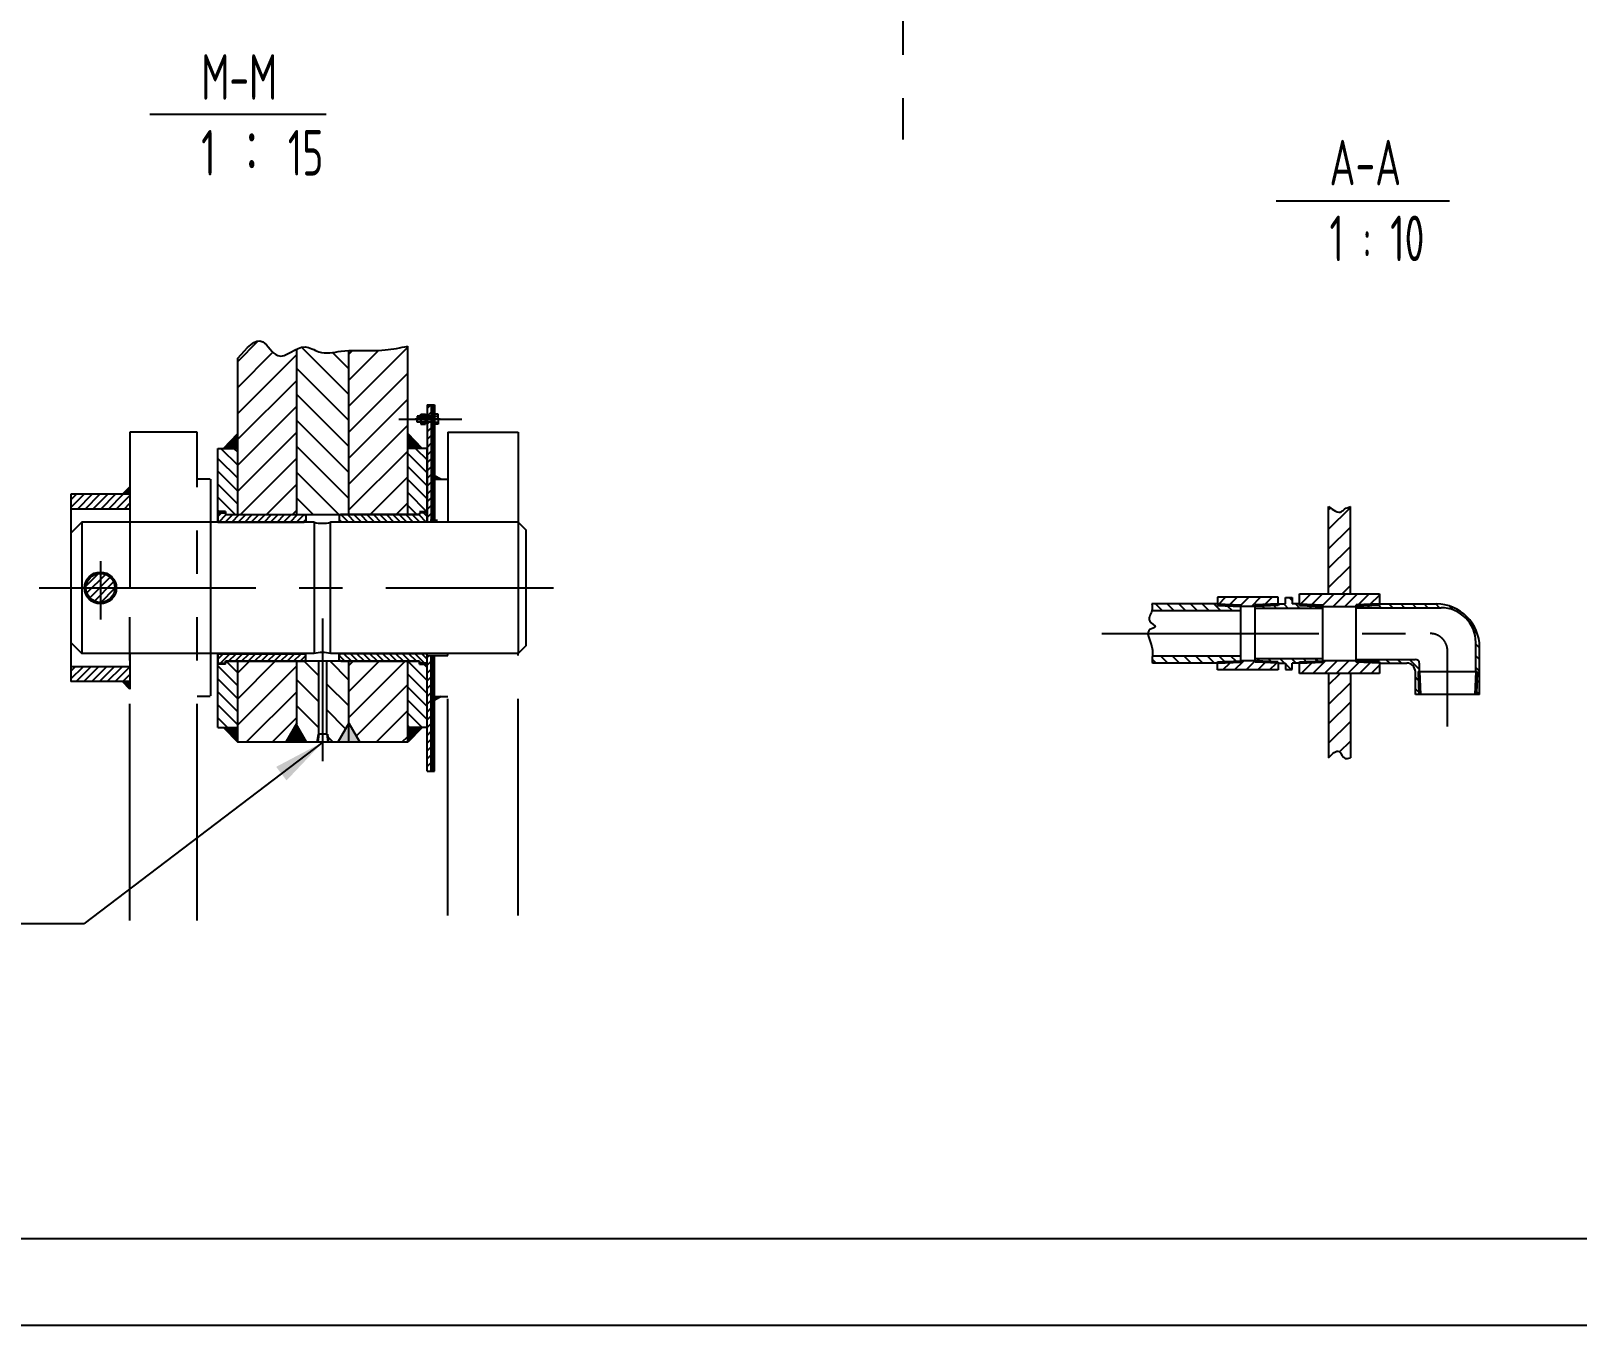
# Model space of a CAD drawing. Header units: millimetres. Extents: x -44903 to -2851, y -697 to 17820.
# Drawn here: x -36750 to -31400, y 0 to 4479 of the extents above; entities that cross this region are included whole.
import ezdxf

# ---------------------------------------------------------------- set-up
doc = ezdxf.new("R2010")
doc.units = ezdxf.units.MM
doc.header["$LTSCALE"] = 600
for name, pattern in [('F', [0.75, 0.5, -0.25]), ('G', [2, 1.25, -0.25, 0.25, -0.25]), ('K', [2.5, 1.25, -0.25, 0.25, -0.25, 0.25, -0.25])]:
    doc.linetypes.add(name, pattern=pattern)
for name, color, linetype in [('01', 7, 'Continuous'), ('02', 1, 'Continuous'), ('04', 2, 'F'), ('05', 142, 'G'), ('07', 6, 'K'), ('10', 1, 'Continuous'), ('11', 3, 'Continuous')]:
    doc.layers.add(name, color=color, linetype=linetype)
doc.styles.get("Standard").update_dxf_attribs({"font": 'isocp', "width": 0.707, "bigfont": 'intecad.shx'})
doc.dimstyles.new('INTE', dxfattribs={"dimscale": 60, "dimtxt": 3.5, "dimasz": 3, "dimexe": 3, "dimexo": 0, "dimgap": 1, "dimtad": 1, "dimdec": 3, "dimdsep": 46, "dimtxsty": 'Standard', "dimcen": 0, "dimclrd": 1, "dimclre": 1, "dimclrt": 3, "dimaunit": 1, "dimadec": 0, "dimazin": 0, "dimtfac": 1, "dimtdec": 3, "dimtmove": 0, "dimatfit": 0, "dimfxl": 1, "dimarcsym": 0})
pattern_1 = [(135, (-41356.87, -1291.04), (-20.20558, -20.20558), [])]
pattern_2 = [(45, (-41356.87, -1291.04), (-20.20558, 20.20558), [])]
pattern_3 = [(45, (-37173.2, 543.227), (-13.47038, 13.47038), [])]
pattern_4 = [(135, (-48157.395, -2142.77), (-44.90128, -44.90128), [])]
pattern_5 = [(135, (-48157.395, -2142.77), (-22.45064, -22.45064), [])]
pattern_6 = [(45, (-48157.395, -2142.77), (-44.90128, 44.90128), [])]

# ---------------------------------------------------------------- blocks, each defined once
blk = doc.blocks.new('*U106')
at = {"layer": '01'}
for p, q in [((-6.4, 0), (-6.4, 8.8)), ((-6.4, 8.8), (0, 8.8)), ((0, 5), (-6.4, 5)), ((-6.4, 0), (-6.4, -8.8)), ((0, 8.8), (0, 0)), ((0, 5), (30, 5)), ((0, -8.8), (0, 0)), ((4.5, 5), (4.5, 0)), ((4.5, -5), (4.5, 0)), ((30, 5), (30, 0)), ((30, -5), (30, 0)), ((0, -5), (-6.4, -5)), ((-6.4, -8.8), (0, -8.8)), ((0, -5), (30, -5))]:
    blk.add_line(p, q, dxfattribs=at)
at = {"layer": '02'}
for p, q in [((30, 4), (4.5, 4)), ((30, -4), (4.5, -4))]:
    blk.add_line(p, q, dxfattribs=at)
at = {"layer": '05'}
blk.add_line((-9.5, 0), (33.5, 0), dxfattribs=at)
blk = doc.blocks.new('*U105')
at = {"layer": '01'}
for p, q in [((-8.4, 0), (-8.4, 8.9)), ((-8.4, 8.9), (0, 8.9)), ((-8.4, 5), (0, 5)), ((0, 8.9), (0, 0)), ((0, -8.9), (0, 0)), ((-8.4, 0), (-8.4, -8.9)), ((-8.4, -5), (0, -5)), ((-8.4, -8.9), (0, -8.9))]:
    blk.add_line(p, q, dxfattribs=at)
at = {"layer": '05'}
blk.add_line((-9.5, 0), (1.1, 0), dxfattribs=at)
blk = doc.blocks.new('*U104')
at = {"layer": '01'}
for p, q in [((-7.7, 2.6), (-7.7, 0)), ((0, 2.6), (-7.7, 2.6)), ((-7.7, 0), (0, 0)), ((0, 0), (-1.5, 2.6)), ((0, 2.6), (1.5, 0)), ((0, 2.6), (7.7, 2.6)), ((7.7, 0), (0, 0)), ((7.7, 2.6), (7.7, 0))]:
    blk.add_line(p, q, dxfattribs=at)
at = {"layer": '05'}
blk.add_line((0, 4.7), (0, -2.1), dxfattribs=at)
blk = doc.blocks.new('*U215')
at = {"layer": '01'}
blk.add_lwpolyline([(25, 5), (415, 5)], dxfattribs=at)
at = {"layer": '02'}
blk.add_lwpolyline([(0, 0), (420, 0)], dxfattribs=at)

msp = doc.modelspace()

# ---------------------------------------------------------------- hatches: boundary and pattern name
at = {"layer": '01', "linetype": 'Continuous'}
for points in [[(-36083.9335, 3034.5315), (-36047.659, 3071.5315), (-36033.9335, 3071.5315), (-36033.9335, 3034.5315)], [(-36033.9335, 3085.5315), (-36033.9335, 3071.5315), (-36047.659, 3071.5315)]]:
    msp.add_hatch(color=7, dxfattribs=at).paths.add_polyline_path(points)
at = {"layer": '01'}
for points in [[(-35395.9335, 3034.5315), (-35445.9335, 3085.5315), (-35445.9335, 3034.5315)], [(-36083.9335, 2068.5315), (-36033.9335, 2017.5315), (-36033.9335, 2068.5315)], [(-35829.9335, 2017.5315), (-35829.9335, 2083.3494), (-35867.9335, 2017.5315)], [(-35829.9335, 2083.3494), (-35829.9335, 2017.5315), (-35791.9335, 2017.5315)], [(-35395.9335, 2068.5315), (-35445.9335, 2068.5315), (-35445.9335, 2017.5315)]]:
    msp.add_hatch(color=256, dxfattribs=at).paths.add_polyline_path(points)
h = msp.add_hatch(color=256, dxfattribs=at)
h.paths.add_polyline_path([(-35649.9335, 2017.5315), (-35687.9974, 2017.5315), (-35649.9655, 2083.4048), (-35649.9335, 2083.3494)])
h.paths.add_polyline_path([(-35611.9335, 2017.5315), (-35649.9335, 2017.5315), (-35649.9335, 2083.3494)])
at = {"layer": '02'}
h = msp.add_hatch(dxfattribs=at)
h.set_pattern_fill('LINE', color=256, scale=20, angle=45, style=0)
h.set_pattern_definition(pattern_6)
edge = h.paths.add_edge_path()
edge.add_spline(control_points=[(-35829.9335, 3378.4099), (-35853.0465, 3367.403), (-35899.8734, 3330.2475), (-35952.4738, 3441.0621), (-36003.6501, 3381.759), (-36033.9335, 3346.6666)], knot_values=[0, 0, 0, 0, 69.781942637, 140.935718104, 244.070377593, 244.070377593, 244.070377593, 244.070377593], degree=3, periodic=0)
edge.add_line((-36033.9335, 3346.6666), (-36033.9335, 2805.5315))
edge.add_line((-36033.9335, 2805.5315), (-35829.9335, 2805.5315))
edge.add_line((-35829.9335, 2805.5315), (-35829.9335, 3378.4099))
h.paths.add_polyline_path([(-36033.9335, 2297.5315), (-36033.9335, 2017.5315), (-35867.9335, 2017.5315), (-35829.9335, 2083.3494), (-35829.9335, 2297.5315)])
at = {"layer": '02', "linetype": 'Continuous'}
h = msp.add_hatch(dxfattribs=at)
h.set_pattern_fill('LINE', color=1, scale=20, angle=135, style=0)
h.set_pattern_definition(pattern_4)
edge = h.paths.add_edge_path()
edge.add_spline(control_points=[(-35649.9335, 3372.8959), (-35658.8373, 3372.4964), (-35693.4588, 3369.8527), (-35746.5053, 3356.1868), (-35793.7611, 3392.112), (-35820.3044, 3382.9954), (-35829.9335, 3378.4099)], knot_values=[244.070377593, 244.070377593, 244.070377593, 244.070377593, 270.71495332, 347.26019102, 398.43191119, 427.503664315, 427.503664315, 427.503664315, 427.503664315], degree=3, periodic=0)
edge.add_line((-35829.9335, 3378.4099), (-35829.9335, 2805.5315))
edge.add_line((-35829.9335, 2805.5315), (-35649.9335, 2805.5315))
edge.add_line((-35649.9335, 2805.5315), (-35649.9335, 3372.8959))
at = {"layer": '02'}
h = msp.add_hatch(dxfattribs=at)
h.set_pattern_fill('LINE', color=256, scale=20, angle=45, style=0)
h.set_pattern_definition(pattern_6)
h.paths.add_polyline_path([(-35649.9335, 2083.3494), (-35611.9335, 2017.5315), (-35445.9335, 2017.5315), (-35445.9335, 2297.5315), (-35649.9335, 2297.5315)])
edge = h.paths.add_edge_path()
edge.add_line((-35649.9335, 2805.5315), (-35445.9335, 2805.5315))
edge.add_line((-35445.9335, 2805.5315), (-35445.9335, 3388.176))
edge.add_spline(control_points=[(-35445.9335, 3388.176), (-35471.7523, 3382.9073), (-35513.3241, 3374.424), (-35582.0055, 3372.017), (-35623.7641, 3374.0701), (-35649.9335, 3372.8959)], knot_values=[427.503664315, 427.503664315, 427.503664315, 427.503664315, 506.41110621, 554.555159663, 632.866789079, 632.866789079, 632.866789079, 632.866789079], degree=3, periodic=0)
edge.add_line((-35649.9335, 3372.8959), (-35649.9335, 2805.5315))
h = msp.add_hatch(dxfattribs=at)
h.set_pattern_fill('LINE', color=256, scale=10, angle=135, style=0)
h.set_pattern_definition(pattern_5)
h.paths.add_polyline_path([(-36033.9335, 2297.5315), (-36076.9335, 2297.5315), (-36102.9335, 2287.5315), (-36102.9335, 2068.5315), (-36033.9335, 2068.5315)])
h.paths.add_polyline_path([(-36033.9335, 3034.5315), (-36102.9335, 3034.5315), (-36102.9335, 2815.5315), (-36076.9335, 2805.5315), (-36033.9335, 2805.5315)])
h = msp.add_hatch(dxfattribs=at)
h.set_pattern_fill('LINE', color=256, scale=10, angle=135, style=0)
h.set_pattern_definition(pattern_5)
h.paths.add_polyline_path([(-35378.9335, 3034.5315), (-35445.9335, 3034.5315), (-35445.9335, 2805.5315), (-35404.9335, 2805.5315), (-35378.9335, 2815.5315)])
h.paths.add_polyline_path([(-35445.9335, 2068.5315), (-35378.9335, 2068.5315), (-35378.9335, 2287.5315), (-35404.9335, 2297.5315), (-35445.9335, 2297.5315)])
at = {"layer": '02', "linetype": 'Continuous'}
h = msp.add_hatch(dxfattribs=at)
h.set_pattern_fill('LINE', color=1, scale=5, angle=45, style=0)
h.set_pattern_definition([(45, (-42301.264, 215.327), (-11.22532, 11.22532), [])])
h.paths.add_polyline_path([(-35804.9335, 2779.5315, 0.414213562), (-35798.9335, 2785.5315), (-35798.9335, 2802.0674), (-35804.9335, 2805.5315), (-36076.9335, 2805.5315), (-36076.9335, 2811.5315), (-36102.9335, 2811.5315), (-36102.9335, 2779.5315)])
h.paths.add_polyline_path([(-35804.9335, 2297.5315), (-35798.9335, 2300.9956), (-35798.9335, 2317.5315, 0.414213562), (-35804.9335, 2323.5315), (-36102.9335, 2323.5315), (-36102.9335, 2291.5315), (-36076.9335, 2291.5315), (-36076.9335, 2297.5315)])
h.paths.add_polyline_path([(-35913.0529, 2779.5212), (-35856.1616, 2779.5212), (-35856.1616, 2853.3673), (-35913.0529, 2853.3673)], flags=9)
h = msp.add_hatch(dxfattribs=at)
h.set_pattern_fill('LINE', color=1, scale=5, angle=45, style=0)
h.set_pattern_definition([(135, (-29180.603, 215.327), (11.22532, 11.22532), [])])
edge = h.paths.add_edge_path()
edge.add_ellipse((-35676.9335, 2785.5315), major_axis=(4.2426, 4.2426), ratio=1, start_angle=135, end_angle=225, ccw=False)
edge.add_line((-35682.9335, 2785.5315), (-35682.9335, 2802.0674))
edge.add_line((-35682.9335, 2802.0674), (-35676.9335, 2805.5315))
edge.add_line((-35676.9335, 2805.5315), (-35404.9335, 2805.5315))
edge.add_line((-35404.9335, 2805.5315), (-35404.9335, 2811.5315))
edge.add_line((-35404.9335, 2811.5315), (-35378.9335, 2811.5315))
edge.add_line((-35378.9335, 2811.5315), (-35378.9335, 2779.5315))
edge.add_line((-35378.9335, 2779.5315), (-35676.9335, 2779.5315))
edge = h.paths.add_edge_path()
edge.add_line((-35676.9335, 2297.5315), (-35682.9335, 2300.9956))
edge.add_line((-35682.9335, 2300.9956), (-35682.9335, 2317.5315))
edge.add_ellipse((-35676.9335, 2317.5315), major_axis=(-4.2426, 4.2426), ratio=1, start_angle=-45, end_angle=45, ccw=False)
edge.add_line((-35676.9335, 2323.5315), (-35378.9335, 2323.5315))
edge.add_line((-35378.9335, 2323.5315), (-35378.9335, 2291.5315))
edge.add_line((-35378.9335, 2291.5315), (-35404.9335, 2291.5315))
edge.add_line((-35404.9335, 2291.5315), (-35404.9335, 2297.5315))
edge.add_line((-35404.9335, 2297.5315), (-35676.9335, 2297.5315))
h.paths.add_polyline_path([(-35568.8141, 2779.5212), (-35625.7054, 2779.5212), (-35625.7054, 2853.3673), (-35568.8141, 2853.3673)], flags=9)
at = {"layer": '02'}
h = msp.add_hatch(dxfattribs=at)
h.set_pattern_fill('LINE', color=256, scale=15, angle=45, style=0)
h.set_pattern_definition([(45, (-74595.273, -4019.683), (-33.67596, 33.67596), [])])
edge = h.paths.add_edge_path()
edge.add_spline(control_points=[(-32184.3169, 2832.7563), (-32191.4111, 2830.6207), (-32202.6415, 2827.24), (-32222.9276, 2805.4584), (-32243.2794, 2820.7256), (-32259.3169, 2832.7563)], knot_values=[0, 0, 0, 0, 22.021080132, 34.860224449, 82.587385849, 82.587385849, 82.587385849, 82.587385849], degree=3, periodic=0)
edge.add_line((-32259.3169, 2832.7563), (-32259.3169, 2531.564))
edge.add_line((-32259.3169, 2531.564), (-32184.3169, 2531.564))
edge.add_line((-32184.3169, 2531.564), (-32184.3169, 2832.7563))
edge = h.paths.add_edge_path()
edge.add_line((-32184.3169, 2255.564), (-32259.3169, 2255.564))
edge.add_line((-32259.3169, 2255.564), (-32259.3169, 1963.6238))
edge.add_spline(control_points=[(-32259.3169, 1963.6238), (-32246.0487, 1977.4425), (-32222.7272, 2001.7315), (-32208.3738, 1956.0085), (-32190.6946, 1961.6049), (-32184.3169, 1963.6238)], knot_values=[0, 0, 0, 0, 42.023258342, 73.86413095, 91.833104674, 91.833104674, 91.833104674, 91.833104674], degree=3, periodic=0)
edge.add_line((-32184.3169, 1963.6238), (-32184.3169, 2255.564))
at = {"layer": '02', "linetype": 'Continuous'}
h = msp.add_hatch(dxfattribs=at)
h.set_pattern_fill('LINE', color=1, scale=9, angle=45, style=0)
h.set_pattern_definition(pattern_2)
h.paths.add_polyline_path([(-32563.5169, 2493.1721), (-32563.5169, 2487.754), (-32513.7169, 2487.754), (-32513.7169, 2493.1721), (-32433.6169, 2495.8812), (-32433.6169, 2519.675), (-32643.6169, 2519.675), (-32643.6169, 2495.8812)])
h.paths.add_polyline_path([(-32433.6169, 2291.2468), (-32513.7169, 2293.9558), (-32513.7169, 2299.3739), (-32563.5169, 2299.3739), (-32563.5169, 2293.9558), (-32643.6169, 2291.2468), (-32643.6169, 2267.453), (-32433.6169, 2267.453)])
h = msp.add_hatch(dxfattribs=at)
h.set_pattern_fill('LINE', color=1, scale=9, angle=135, style=0)
h.set_pattern_definition(pattern_1)
h.paths.add_polyline_path([(-32279.7169, 2480.6607), (-32279.7169, 2487.754), (-32359.8169, 2491.064), (-32359.8169, 2495.8812), (-32386.119, 2495.8812), (-32386.119, 2518.2411), (-32409.1846, 2518.2411), (-32409.1846, 2495.8812), (-32433.6169, 2495.8812), (-32433.4181, 2491.0722), (-32513.7169, 2487.754), (-32513.7169, 2480.6607)])
h.paths.add_polyline_path([(-32409.1846, 2291.2468), (-32409.1846, 2268.8868), (-32386.119, 2268.8868), (-32386.119, 2291.2468), (-32359.8169, 2291.2468), (-32359.8169, 2296.064), (-32279.7169, 2299.3739), (-32279.7169, 2306.4672), (-32513.7169, 2306.4672), (-32513.7169, 2299.3739), (-32433.4181, 2296.0557), (-32433.6169, 2291.2468)])
h = msp.add_hatch(dxfattribs=at)
h.set_pattern_fill('LINE', color=1, scale=9, angle=45, style=0)
h.set_pattern_definition(pattern_2)
h.paths.add_polyline_path([(-32359.8169, 2531.564), (-32359.8169, 2495.8812), (-32279.7169, 2493.1721), (-32279.7169, 2487.754), (-32163.9169, 2487.754), (-32163.9169, 2493.1721), (-32083.8169, 2495.8812), (-32083.8169, 2531.564)])
h.paths.add_polyline_path([(-32163.9169, 2293.9558), (-32163.9169, 2299.3739), (-32279.7169, 2299.3739), (-32279.7169, 2293.9558), (-32359.8169, 2291.2468), (-32359.8169, 2255.564), (-32083.8169, 2255.564), (-32083.8169, 2291.2468)])
h = msp.add_hatch(dxfattribs=at)
h.set_pattern_fill('LINE', color=1, scale=9, angle=135, style=0)
h.set_pattern_definition(pattern_1)
edge = h.paths.add_edge_path()
edge.add_spline(control_points=[(-32869.2088, 2315.2468), (-32869.6084, 2310.7676), (-32870.6802, 2302.6682), (-32869.6529, 2294.6941), (-32869.2088, 2291.2468)], knot_values=[66.920278432, 66.920278432, 66.920278432, 66.920278432, 71.475915565, 74.945247088, 74.945247088, 74.945247088, 74.945247088], degree=3, periodic=0)
edge.add_line((-32869.2088, 2291.2468), (-32643.6169, 2291.2468))
edge.add_line((-32643.6169, 2291.2468), (-32643.6169, 2296.064))
edge.add_line((-32643.6169, 2296.064), (-32563.5169, 2299.3739))
edge.add_line((-32563.5169, 2299.3739), (-32563.5169, 2315.2468))
edge.add_line((-32563.5169, 2315.2468), (-32869.2088, 2315.2468))
edge = h.paths.add_edge_path()
edge.add_line((-32563.5169, 2471.8812), (-32563.5169, 2487.754))
edge.add_line((-32563.5169, 2487.754), (-32643.6169, 2491.064))
edge.add_line((-32643.6169, 2491.064), (-32643.6169, 2495.8812))
edge.add_line((-32643.6169, 2495.8812), (-32870.8649, 2495.8812))
edge.add_spline(control_points=[(-32870.8649, 2495.8812), (-32869.7421, 2487.9209), (-32868.6193, 2479.9606), (-32870.8649, 2471.8812)], knot_values=[0, 0, 0, 0, 8, 8, 8, 8], degree=3, periodic=0)
edge.add_line((-32870.8649, 2471.8812), (-32563.5169, 2471.8812))
h = msp.add_hatch(dxfattribs=at)
h.set_pattern_fill('LINE', color=1, scale=9, angle=135, style=0)
h.set_pattern_definition(pattern_1)
h.paths.add_polyline_path([(-32083.8169, 2495.8812), (-32083.8169, 2491.064), (-32163.9169, 2487.754), (-32163.9169, 2482.8533), (-31870.2785, 2482.8533, -0.340290201), (-31754.2748, 2393.564), (-31744.7772, 2393.564, 0.322340405), (-31886.9966, 2495.8812)])
h.paths.add_polyline_path([(-31750.2785, 2262.6886), (-31745.4613, 2262.6886), (-31748.1704, 2182.5886), (-31736.9966, 2182.5886), (-31736.9966, 2345.8812, 0.081051361), (-31744.7772, 2393.564), (-31754.2748, 2393.564, -0.064790902), (-31750.2785, 2362.8533)])
h.paths.add_polyline_path([(-31959.364, 2261.2468), (-31959.364, 2182.5886), (-31947.3867, 2182.5886), (-31950.0957, 2262.6886), (-31945.2785, 2262.6886), (-31945.2785, 2289.2747, 0.414213562), (-31960.2785, 2304.2747), (-32163.9169, 2304.2747), (-32163.9169, 2299.3739), (-32083.8169, 2296.064), (-32083.8169, 2291.2468), (-31989.364, 2291.2468, -0.414213562)])
h = msp.add_hatch(dxfattribs=at)
h.set_pattern_fill('LINE', color=1, scale=20, angle=135, style=0)
h.set_pattern_definition(pattern_4)
h.paths.add_polyline_path([(-35649.9335, 2297.5315), (-35725.9335, 2297.5315), (-35725.9335, 2045.5315), (-35723.7295, 2045.5315), (-35719.7352, 2017.5315), (-35687.9974, 2017.5315), (-35649.9335, 2083.4602)])
h.paths.add_polyline_path([(-35753.9335, 2297.5315), (-35829.9335, 2297.5315), (-35829.9335, 2017.5315), (-35760.1318, 2017.5315), (-35756.1375, 2045.5315), (-35753.9335, 2045.5315)])
h.paths.add_polyline_path([(-35753.9335, 2045.5315), (-35756.1375, 2045.5315), (-35760.1318, 2017.5315), (-35757.6169, 2017.5315)])
h.paths.add_polyline_path([(-35723.7295, 2045.5315), (-35725.9335, 2045.5315), (-35722.2501, 2017.5315), (-35719.7352, 2017.5315)])
at = {"layer": '05'}
for points in [[(-36407.3335, 2901.5315), (-36433.3335, 2875.5315), (-36407.3335, 2875.5315)], [(-36407.3335, 2227.5315), (-36433.3335, 2227.5315), (-36407.3335, 2201.5315)]]:
    msp.add_hatch(color=256, dxfattribs=at).paths.add_polyline_path(points)
at = {"layer": '10'}
h = msp.add_hatch(dxfattribs=at)
h.set_pattern_fill('ANSI31', color=256, scale=6, style=0)
h.set_pattern_definition(pattern_3)
h.paths.add_polyline_path([(-35378.9335, 3145.5315), (-35364.9335, 3145.5315), (-35364.9335, 3185.5315), (-35378.9335, 3185.5315)])
h.paths.add_polyline_path([(-35364.9335, 3125.5315), (-35378.9335, 3125.5315), (-35378.9335, 3115.5315), (-35378.9335, 2785.5315), (-35364.9335, 2785.5315)])
for points in [[(-35352.9335, 2927.5499), (-35352.9335, 2939.7456), (-35331.7823, 2927.5499)], [(-35352.9335, 2175.5131), (-35352.9335, 2163.3175), (-35331.7823, 2175.5131)]]:
    msp.add_hatch(color=256, dxfattribs=at).paths.add_polyline_path(points)
h = msp.add_hatch(dxfattribs=at)
h.set_pattern_fill('ANSI31', color=256, scale=6, style=0)
h.set_pattern_definition(pattern_3)
h.paths.add_polyline_path([(-36407.3335, 2824.5315), (-36407.3335, 2875.5315), (-36611.3335, 2875.5315), (-36611.3335, 2824.5315)])
h.paths.add_polyline_path([(-36611.3335, 2278.5315), (-36611.3335, 2227.5315), (-36407.3335, 2227.5315), (-36407.3335, 2278.5315)])
h = msp.add_hatch(dxfattribs=at)
h.set_pattern_fill('ANSI31', color=256, scale=6, style=0)
h.set_pattern_definition(pattern_3)
h.paths.add_polyline_path([(-36509.3335, 2601.5315, 0.414213562), (-36559.3335, 2551.5315), (-36509.3335, 2551.5315)])
h.paths.add_polyline_path([(-36459.3335, 2551.5315, 0.414213562), (-36509.3335, 2601.5315), (-36509.3335, 2551.5315)])
h.paths.add_polyline_path([(-36459.3335, 2551.5315), (-36509.3335, 2551.5315), (-36509.3335, 2501.5315, 0.414213562)])
h.paths.add_polyline_path([(-36509.3335, 2551.5315), (-36559.3335, 2551.5315, 0.414213562), (-36509.3335, 2501.5315)])
h = msp.add_hatch(dxfattribs=at)
h.set_pattern_fill('ANSI31', color=256, scale=6, style=0)
h.set_pattern_definition(pattern_3)
h.paths.add_polyline_path([(-35364.9335, 2317.5315), (-35378.9335, 2317.5315), (-35378.9335, 1917.5315), (-35364.9335, 1917.5315)])

# ---------------------------------------------------------------- linework, layer by layer
for p, q in [((-35378.9335, 3185.5315), (-35378.9335, 2785.5315)), ((-35378.9335, 3185.5315), (-35352.9335, 3185.5315)), ((-35364.9335, 3185.5315), (-35364.9335, 2785.5315)), ((-35358.9335, 3185.5315), (-35358.9335, 2785.5315)), ((-35355.9335, 3185.5315), (-35355.9335, 2785.5315)), ((-35352.9335, 3185.5315), (-35352.9335, 2785.5315)), ((-36407.3335, 2901.5315), (-36433.3335, 2875.5315)), ((-36407.3335, 2901.5315), (-36407.3335, 2778.5315)), ((-35331.7823, 2927.5499), (-35352.9335, 2939.7456)), ((-36611.3335, 2875.5315), (-36611.3335, 2227.5315)), ((-36407.3335, 2875.5315), (-36611.3335, 2875.5315)), ((-36407.3335, 2824.5315), (-36611.3335, 2824.5315)), ((-35368.5704, 2785.5315), (-35342.5704, 2785.5315)), ((-36573.3335, 2778.5315), (-36611.3335, 2740.5315)), ((-35769.663, 2778.5315), (-35769.663, 2324.5315)), ((-35713.004, 2324.5315), (-35713.004, 2778.5315)), ((-35063.3335, 2778.5315), (-35037.3335, 2752.5315)), ((-36611.3335, 2362.5315), (-36573.3335, 2324.5315)), ((-36407.3335, 2324.5315), (-36407.3335, 2201.5315)), ((-35378.9335, 1917.5315), (-35378.9335, 2317.5315)), ((-35378.9335, 2317.5315), (-35352.9335, 2317.5315)), ((-35364.9335, 1917.5315), (-35364.9335, 2317.5315)), ((-35358.9335, 1917.5315), (-35358.9335, 2317.5315)), ((-35355.9335, 1917.5315), (-35355.9335, 2317.5315)), ((-35352.9335, 1917.5315), (-35352.9335, 2317.5315)), ((-35037.3335, 2350.5315), (-35063.3335, 2324.5315)), ((-36407.3335, 2278.5315), (-36611.3335, 2278.5315)), ((-36407.3335, 2227.5315), (-36611.3335, 2227.5315)), ((-36407.3335, 2201.5315), (-36433.3335, 2227.5315)), ((-35331.7823, 2175.5131), (-35352.9335, 2163.3175)), ((-35378.9335, 1917.5315), (-35352.9335, 1917.5315))]:
    msp.add_line(p, q)
for radius in [55, 50]:
    msp.add_circle((-36509.3335, 2551.5315), radius)
for centre, start, end in [((-35741.3335, 2902.3315), 257.110772, 282.889228), ((-35741.3335, 2200.7315), 77.110772, 102.889228)]:
    msp.add_arc(centre, 127, start, end)
at = {"layer": '01'}
for p, q in [((-36338.8357, 4191.3016), (-35728.5261, 4191.3016)), ((-32441.3897, 3891.8478), (-31841.0386, 3891.8478)), ((-36083.9335, 3034.5315), (-36033.9335, 3085.5315)), ((-35395.9335, 3034.5315), (-35445.9335, 3085.5315)), ((-36102.9335, 2811.5315), (-36102.9335, 2778.5315)), ((-36611.3335, 2740.5315), (-36611.3335, 2362.5315)), ((-35769.663, 2778.5315), (-36573.3335, 2778.5315)), ((-36573.3335, 2778.5315), (-36573.3335, 2324.5315)), ((-35063.3335, 2778.5315), (-35713.004, 2778.5315)), ((-35063.3335, 2778.5315), (-35063.3335, 2324.5315)), ((-35037.3335, 2752.5315), (-35037.3335, 2350.5315)), ((-32433.6169, 2519.675), (-32643.6169, 2519.675)), ((-32643.6169, 2519.675), (-32643.6169, 2491.064)), ((-32433.6169, 2495.8812), (-32433.6169, 2519.675)), ((-32409.1846, 2518.2411), (-32386.119, 2518.2411)), ((-32409.1846, 2495.8812), (-32409.1846, 2518.2411)), ((-32386.119, 2518.2411), (-32386.119, 2495.8812)), ((-32643.6169, 2495.8812), (-32870.8649, 2495.8812)), ((-32563.5169, 2471.8812), (-32870.8649, 2471.8812)), ((-32643.6169, 2491.064), (-32563.5169, 2487.754)), ((-32563.5169, 2293.9558), (-32563.5169, 2493.1721)), ((-32563.5169, 2293.9558), (-32563.5169, 2493.1721)), ((-32513.7169, 2487.754), (-32563.5169, 2487.754)), ((-32513.7169, 2293.9558), (-32513.7169, 2493.1721)), ((-32513.7169, 2293.9558), (-32513.7169, 2493.1721)), ((-32433.6169, 2491.064), (-32513.7169, 2487.754)), ((-32279.7169, 2480.6607), (-32513.7169, 2480.6607)), ((-32433.6169, 2495.8812), (-32409.1846, 2495.8812)), ((-32433.6169, 2495.8812), (-32433.4181, 2491.0722)), ((-32359.8169, 2495.8812), (-32386.119, 2495.8812)), ((-32359.8169, 2491.064), (-32279.7169, 2487.754)), ((-32279.7169, 2293.9558), (-32279.7169, 2493.1721)), ((-32163.9169, 2293.9558), (-32163.9169, 2493.1721)), ((-32083.8169, 2491.064), (-32163.9169, 2487.754)), ((-32163.9169, 2482.8533), (-31870.2785, 2482.8533)), ((-32083.8169, 2495.8812), (-31886.9966, 2495.8812)), ((-32083.8169, 2495.8812), (-32083.8169, 2491.064)), ((-31750.2785, 2262.6886), (-31750.2785, 2362.8533)), ((-35769.663, 2324.5315), (-36573.3335, 2324.5315)), ((-36102.9335, 2324.5315), (-36102.9335, 2291.5315)), ((-35063.3335, 2324.5315), (-35713.004, 2324.5315)), ((-32563.5169, 2315.2468), (-32869.2088, 2315.2468)), ((-32279.7169, 2306.4672), (-32513.7169, 2306.4672)), ((-32163.9169, 2304.2747), (-31960.2785, 2304.2747)), ((-31736.9966, 2182.5886), (-31736.9966, 2345.8812)), ((-32643.6169, 2291.2468), (-32869.2088, 2291.2468)), ((-32643.6169, 2296.064), (-32563.5169, 2299.3739)), ((-32643.6169, 2267.453), (-32643.6169, 2296.064)), ((-32433.6169, 2267.453), (-32643.6169, 2267.453)), ((-32513.7169, 2299.3739), (-32563.5169, 2299.3739)), ((-32433.6169, 2296.064), (-32513.7169, 2299.3739)), ((-32433.6169, 2291.2468), (-32433.4181, 2296.0557)), ((-32433.6169, 2291.2468), (-32433.6169, 2267.453)), ((-32433.6169, 2291.2468), (-32409.1846, 2291.2468)), ((-32409.1846, 2291.2468), (-32409.1846, 2268.8868)), ((-32409.1846, 2268.8868), (-32386.119, 2268.8868)), ((-32359.8169, 2291.2468), (-32386.119, 2291.2468)), ((-32386.119, 2268.8868), (-32386.119, 2291.2468)), ((-32359.8169, 2296.064), (-32279.7169, 2299.3739)), ((-32083.8169, 2296.064), (-32163.9169, 2299.3739)), ((-32083.8169, 2291.2468), (-32083.8169, 2296.064)), ((-32083.8169, 2291.2468), (-31989.364, 2291.2468)), ((-31959.364, 2182.5886), (-31959.364, 2261.2468)), ((-31950.0957, 2262.6886), (-31945.2785, 2262.6886)), ((-31945.2785, 2262.6886), (-31945.2785, 2289.2747)), ((-31945.2785, 2262.6886), (-31750.2785, 2262.6886)), ((-31945.2785, 2262.6886), (-31941.9686, 2182.5886)), ((-31750.2785, 2262.6886), (-31753.5885, 2182.5886)), ((-31750.2785, 2262.6886), (-31745.4613, 2262.6886)), ((-31736.9966, 2182.5886), (-31959.364, 2182.5886)), ((-36083.9335, 2068.5315), (-36033.9335, 2017.5315)), ((-35649.9335, 2083.4602), (-35687.9335, 2017.6423)), ((-35395.9335, 2068.5315), (-35445.9335, 2017.5315))]:
    msp.add_line(p, q, dxfattribs=at)
at = {"layer": '01', "color": 7, "linetype": 'Continuous'}
for p, q in [((-35829.9335, 2805.5315), (-35829.9335, 3378.4099)), ((-35649.9335, 2805.5315), (-35649.9335, 3372.8959)), ((-35445.9335, 2805.5315), (-35445.9335, 3388.176)), ((-36033.9335, 2805.5315), (-36033.9335, 3346.6666)), ((-36102.9335, 3034.5315), (-36033.9335, 3034.5315)), ((-36102.9335, 2778.5315), (-36102.9335, 3034.5315)), ((-35378.9335, 3034.5315), (-35445.9335, 3034.5315)), ((-35378.9335, 2778.5315), (-35378.9335, 3034.5315)), ((-36076.9335, 2815.5315), (-36102.9335, 2815.5315)), ((-36102.9335, 2811.5315), (-36102.9335, 2805.5315)), ((-36102.9335, 2811.5315), (-36102.9335, 2778.5315)), ((-36102.9335, 2811.5315), (-36076.9335, 2811.5315)), ((-36076.9335, 2815.5315), (-36076.9335, 2805.5315)), ((-36076.9335, 2811.5315), (-36076.9335, 2805.5315)), ((-36076.9335, 2805.5315), (-35804.9335, 2805.5315)), ((-36076.9335, 2805.5315), (-35404.9335, 2805.5315)), ((-36076.9335, 2805.5315), (-35804.9335, 2805.5315)), ((-35804.9335, 2805.5315), (-35798.9335, 2802.0674)), ((-35798.9335, 2802.0674), (-35798.9335, 2778.5315)), ((-35676.9335, 2805.5315), (-35682.9335, 2802.0674)), ((-35682.9335, 2802.0674), (-35682.9335, 2778.5315)), ((-35404.9335, 2805.5315), (-35676.9335, 2805.5315)), ((-35404.9335, 2815.5315), (-35378.9335, 2815.5315)), ((-35378.9335, 2811.5315), (-35404.9335, 2811.5315)), ((-35404.9335, 2811.5315), (-35404.9335, 2805.5315)), ((-35378.9335, 2811.5315), (-35378.9335, 2778.5315)), ((-32259.3169, 2531.564), (-32259.3169, 2832.7563)), ((-32184.3169, 2531.564), (-32184.3169, 2832.7563)), ((-36102.9335, 2779.5315), (-35804.9335, 2779.5315)), ((-35378.9335, 2779.5315), (-35676.9335, 2779.5315)), ((-32359.8169, 2531.564), (-32083.8169, 2531.564)), ((-32359.8169, 2491.064), (-32359.8169, 2531.564)), ((-32083.8169, 2531.564), (-32083.8169, 2491.064)), ((-32279.7169, 2487.754), (-32163.9169, 2487.754)), ((-36102.9335, 2068.5315), (-36102.9335, 2324.5315)), ((-36102.9335, 2291.5315), (-36102.9335, 2324.5315)), ((-36102.9335, 2323.5315), (-35804.9335, 2323.5315)), ((-35804.9335, 2297.5315), (-35798.9335, 2300.9956)), ((-35798.9335, 2300.9956), (-35798.9335, 2324.5315)), ((-35682.9335, 2300.9956), (-35682.9335, 2324.5315)), ((-35676.9335, 2297.5315), (-35682.9335, 2300.9956)), ((-35378.9335, 2323.5315), (-35676.9335, 2323.5315)), ((-35378.9335, 2068.5315), (-35378.9335, 2324.5315)), ((-35378.9335, 2291.5315), (-35378.9335, 2324.5315)), ((-36102.9335, 2291.5315), (-36102.9335, 2297.5315)), ((-36102.9335, 2291.5315), (-36076.9335, 2291.5315)), ((-36076.9335, 2287.5315), (-36102.9335, 2287.5315)), ((-36076.9335, 2297.5315), (-35804.9335, 2297.5315)), ((-35404.9335, 2297.5315), (-36076.9335, 2297.5315)), ((-36076.9335, 2287.5315), (-36076.9335, 2297.5315)), ((-35804.9335, 2297.5315), (-36076.9335, 2297.5315)), ((-36076.9335, 2297.5315), (-36076.9335, 2291.5315)), ((-36033.9335, 2017.5315), (-36033.9335, 2297.5315)), ((-35829.9335, 2017.5315), (-35829.9335, 2297.5315)), ((-35753.9335, 2045.5315), (-35753.9335, 2297.5315)), ((-35725.9335, 2045.5315), (-35725.9335, 2297.5315)), ((-35676.9335, 2297.5315), (-35404.9335, 2297.5315)), ((-35649.9335, 2017.5315), (-35649.9335, 2297.5315)), ((-35445.9335, 2017.5315), (-35445.9335, 2297.5315)), ((-35404.9335, 2287.5315), (-35404.9335, 2297.5315)), ((-35404.9335, 2297.5315), (-35404.9335, 2291.5315)), ((-35378.9335, 2291.5315), (-35404.9335, 2291.5315)), ((-35404.9335, 2287.5315), (-35378.9335, 2287.5315)), ((-32359.8169, 2255.564), (-32359.8169, 2296.064)), ((-32083.8169, 2255.564), (-32359.8169, 2255.564)), ((-32163.9169, 2299.3739), (-32279.7169, 2299.3739)), ((-32259.3169, 2255.564), (-32259.3169, 1963.6238)), ((-32184.3169, 2255.564), (-32184.3169, 1963.6238)), ((-32083.8169, 2296.064), (-32083.8169, 2255.564)), ((-36102.9335, 2068.5315), (-36033.9335, 2068.5315)), ((-35829.9335, 2083.3494), (-35867.9335, 2017.5315)), ((-35753.9335, 2045.5315), (-35757.6169, 2017.5315)), ((-35723.7295, 2045.5315), (-35756.1375, 2045.5315)), ((-35725.9335, 2045.5315), (-35722.2501, 2017.5315)), ((-35649.9335, 2083.3494), (-35611.9335, 2017.5315)), ((-35378.9335, 2068.5315), (-35445.9335, 2068.5315)), ((-35445.9335, 2017.5315), (-36033.9335, 2017.5315))]:
    msp.add_line(p, q, dxfattribs=at)
for centre, start, end in [((-35804.9335, 2785.5315), 270, 0), ((-35676.9335, 2785.5315), 180, 270), ((-35804.9335, 2317.5315), 0, 90), ((-35676.9335, 2317.5315), 90, 180)]:
    msp.add_arc(centre, 6, start, end, dxfattribs=at)
at = {"layer": '01'}
for centre, radius in [((-31886.9966, 2345.8812), 150), ((-31870.2785, 2362.8533), 120), ((-31960.2785, 2289.2747), 15), ((-31989.364, 2261.2468), 30)]:
    msp.add_arc(centre, radius, 0, 90, dxfattribs=at)
at = {"layer": '02'}
for p, q in [((-32643.6169, 2495.8812), (-32563.5169, 2493.1721)), ((-32433.6169, 2495.8812), (-32513.7169, 2493.1721)), ((-32359.8169, 2495.8812), (-32279.7169, 2493.1721)), ((-32083.8169, 2495.8812), (-32163.9169, 2493.1721)), ((-32643.6169, 2291.2468), (-32563.5169, 2293.9558)), ((-32433.6169, 2291.2468), (-32513.7169, 2293.9558)), ((-32359.8169, 2291.2468), (-32279.7169, 2293.9558)), ((-32083.8169, 2291.2468), (-32163.9169, 2293.9558)), ((-31950.0957, 2262.6886), (-31947.3867, 2182.5886)), ((-31745.4613, 2262.6886), (-31748.1704, 2182.5886)), ((-35756.1375, 2045.5315), (-35760.1318, 2017.5315)), ((-35723.7295, 2045.5315), (-35719.7352, 2017.5315))]:
    msp.add_line(p, q, dxfattribs=at)
for points in [[(-36033.9335, 3346.6666), (-35947.8507, 3403.4689), (-35895.3839, 3355.4054), (-35801.381, 3385.9912), (-35753.2865, 3368.5136), (-35676.7725, 3370.6983), (-35571.839, 3372.883), (-35523.7445, 3375.0677), (-35445.9335, 3388.176)], [(-32259.3169, 2832.7563), (-32214.604, 2816.0637), (-32204.535, 2824.0298), (-32184.3169, 2832.7563)], [(-32870.8649, 2495.8812), (-32870.8649, 2471.8812), (-32878.4296, 2436.5016), (-32859.3839, 2416.6405), (-32877.6015, 2407.5376), (-32874.2892, 2358.7126), (-32869.2088, 2315.2468), (-32870.1488, 2301.6122), (-32869.2088, 2291.2468)], [(-32259.3169, 1963.6238), (-32223.3241, 1985.3143), (-32202.1626, 1961.5229), (-32184.3169, 1963.6238)]]:
    msp.add_spline(points, degree=3, dxfattribs=at)
at = {"layer": '05'}
for p, q in [((-33733.2044, 14746.9535), (-33733.2044, 4103.6544)), ((-35476.4535, 3135.5315), (-35258.3633, 3135.5315)), ((-36509.3335, 2644.6235), (-36509.3335, 2442.6838)), ((-36721.5869, 2551.5315), (-34941.5687, 2551.5315)), ((-35739.9335, 1951.81), (-35739.9335, 2445.6375)), ((-33043.8385, 2393.564), (-31908.1803, 2393.564)), ((-31848.1803, 2072.1706), (-31848.1803, 2333.564))]:
    msp.add_line(p, q, dxfattribs=at)
msp.add_arc((-31908.1803, 2333.564), 60, 0, 90, dxfattribs=at)
at = {"layer": '07', "color": 6, "linetype": 'K'}
for p, q in [((-36407.3335, 3090.7501), (-36407.3335, 2551.5315)), ((-36175.1561, 3090.7501), (-36407.3335, 3090.7501)), ((-36175.1561, 1400.3564), (-36175.1561, 3090.7501)), ((-35307.5109, 3090.7501), (-35307.5109, 2778.5315)), ((-35307.5109, 3090.7501), (-35063.3335, 3090.7501)), ((-35063.3335, 3090.7501), (-35063.3335, 2778.5315)), ((-36129.7335, 2927.5499), (-36175.1561, 2927.5499)), ((-35352.9335, 2927.5499), (-35307.5109, 2927.5499)), ((-36407.3335, 1400.3564), (-36407.3335, 2551.5315)), ((-35307.5109, 1417.4555), (-35307.5109, 2324.5315)), ((-35063.3335, 1417.4555), (-35063.3335, 2324.5315)), ((-36129.7335, 2175.5131), (-36175.1561, 2175.5131)), ((-35352.9335, 2175.5131), (-35307.5109, 2175.5131))]:
    msp.add_line(p, q, dxfattribs=at)
at = {"layer": '07'}
for p, q in [((-36128.9335, 2927.5499), (-36128.9335, 2175.5131)), ((-35352.9335, 2317.5315), (-35307.5109, 2317.5315))]:
    msp.add_line(p, q, dxfattribs=at)

# ---------------------------------------------------------------- block references
at = {"xscale": 2, "yscale": 2, "zscale": 2}
for name, p, rotation in [('*U106', (-35352.9335, 3135.5315), 180), ('*U104', (-35384.1335, 3135.5315), 270)]:
    msp.add_blockref(name, p, dxfattribs=dict(at, rotation=rotation))
msp.add_blockref('*U105', (-35384.1335, 3135.5315), dxfattribs=at)
at = {"layer": '04', "xscale": 60, "yscale": 60, "zscale": 60}
msp.add_blockref('*U215', (-44903.3791, 0), dxfattribs=at)

# ---------------------------------------------------------------- texts
at = {"layer": '11', "color": 3, "linetype": 'Continuous', "insert": (-36160.786, 4398.9231), "char_height": 157.5, "width": 859.8975, "attachment_point": 1}
msp.add_mtext('M-M\\P1 ： 15', dxfattribs=at)
at = {"layer": '11', "insert": (-32256.4225, 4102.6553), "char_height": 157.5, "width": 1718.787, "attachment_point": 1}
msp.add_mtext('A-A\\P1 : 10', dxfattribs=at)

# ---------------------------------------------------------------- leaders
at = {"layer": '01', "annotation_type": 0, "has_hookline": 1, "hookline_direction": 1, "text_width": 237.552}
msp.add_leader([(-35739.9335, 2017.5315), (-36567.0365, 1388.9825), (-36747.0365, 1388.9825)], dimstyle='INTE', dxfattribs=at)

doc.saveas('drawing.dxf')
